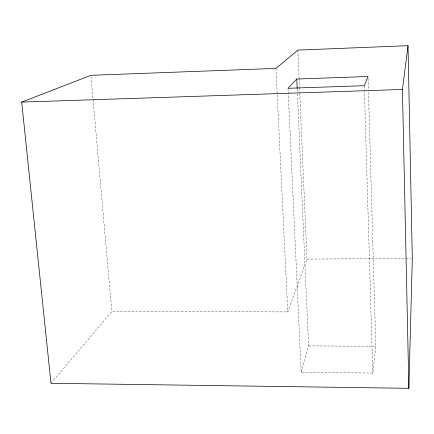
<?xml version="1.0" encoding="UTF-8"?>
<svg xmlns="http://www.w3.org/2000/svg" width="434" height="434" viewBox="0 0 434 434"><rect width="100%" height="100%" fill="white"/><g stroke="black" fill="none" stroke-linecap="round" stroke-linejoin="round"><path stroke-width="0.33" stroke-dasharray="2.17 1.63" d="M288.03 88.292L301.158 372.22L372.811 373.061L375.801 346.375L368.401 90.033M301.158 372.22L308.563 345.871L297.355 92.578M50.979 383.282L111.842 311.541L287.775 311.9L307.012 259.114L299.731 92.713M307.012 259.114L410.949 258.447M308.563 345.871L375.801 346.375M91.026 76.666L111.842 311.541M275.932 68.415L287.775 311.9M297.865 50.1L299.08 77.832M299.113 78.511L299.465 86.626M299.498 87.305L299.704 92.041M297.203 89.192L297.323 91.9M368.07 78.538L368.379 89.361M364.262 85.699L364.386 89.767M364.403 90.446L372.811 373.061"/><path stroke-width="0.65" d="M408.866 388.316L412.3 258.436L408.02 45.684L297.865 50.1L275.932 68.415L90.907 75.315L21.7 102.109L50.979 383.282L408.866 388.316L402.437 89.469L408.02 45.684M296.753 79.031L288.03 88.292L364.262 85.699L368.01 76.509L296.753 79.031L297.176 88.514M21.7 102.109L402.437 89.469"/></g></svg>
